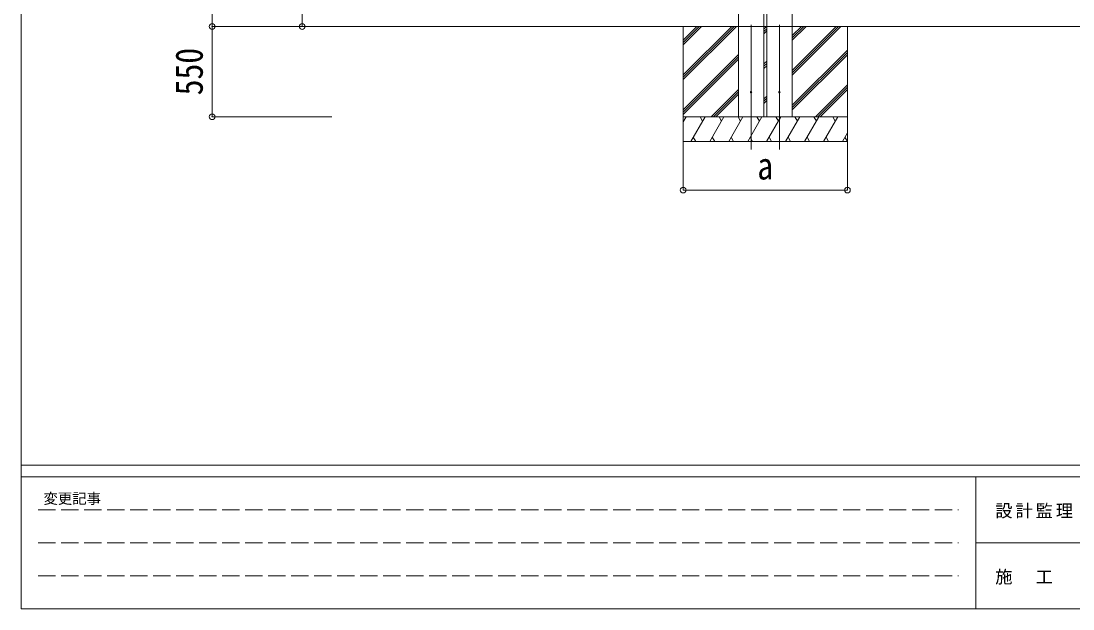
# Model space of a CAD drawing. Units: millimetres at full size; details may follow other scales. Extents: x -9783 to 33612, y -6828 to 11398.
# Drawn here: x -9783 to -3378, y -6828 to -3247 of the extents above; entities that cross this region are included whole.
import ezdxf
from ezdxf.enums import TextEntityAlignment as Align

# ---------------------------------------------------------------- set-up
doc = ezdxf.new("R2010")
doc.units = ezdxf.units.MM
doc.header["$LTSCALE"] = 35
doc.header["$PDMODE"] = 32
doc.header["$PDSIZE"] = 35
doc.linetypes.add('DASHED3', pattern=[4, 3, -1])
for name, color, linetype, lineweight in [('0-0_0', 7, 'Continuous', 9), ('0-1_本体', 4, 'Continuous', 9), ('0-2_部品', 7, 'Continuous', 9), ('0-8_PARTS2', 6, 'Continuous', 9), ('0-A_寸法', 6, 'Continuous', 9), ('F-0_240', 7, 'Continuous', 9)]:
    doc.layers.add(name, color=color, linetype=linetype, lineweight=lineweight)
doc.styles.add('ＭＳ ゴシック', font='')
doc.styles.get('ＭＳ ゴシック').set_extended_font_data('MS Gothic')

msp = doc.modelspace()

# ---------------------------------------------------------------- linework, layer by layer
at = {"layer": '0-0_0'}
for p, q in [((-8255.19, -3280.02), (-2248.52, -3280.02)), ((-5751.22, -3280.02), (-5751.22, -3980.01)), ((-5751.22, -3575.34), (-5455.89, -3280.02)), ((-5751.22, -3589.48), (-5441.75, -3280.02)), ((-5751.22, -3603.63), (-5427.6, -3280.02)), ((-5751.22, -3363.21), (-5668.02, -3280.02)), ((-5751.22, -3377.35), (-5653.88, -3280.02)), ((-5751.22, -3391.49), (-5639.74, -3280.02)), ((-5259.96, -3280.02), (-5242.94, -3280.02)), ((-5259.49, -3295.75), (-5243.75, -3280.02)), ((-5259.49, -3309.9), (-5242.94, -3293.35)), ((-5259.49, -3324.04), (-5242.94, -3307.49)), ((-5087.44, -3576.25), (-4791.2, -3280.02)), ((-5087.44, -3547.97), (-4819.49, -3280.02)), ((-5087.44, -3562.11), (-4805.34, -3280.02)), ((-5087.44, -3364.12), (-5003.33, -3280.02)), ((-5087.44, -3349.98), (-5017.48, -3280.02)), ((-5087.44, -3335.84), (-5031.62, -3280.02)), ((-4751.22, -3280.02), (-4751.22, -3980.01)), ((-5751.22, -3787.47), (-5414.99, -3451.25)), ((-5087.44, -3760.1), (-4751.22, -3423.88)), ((-5087.44, -3774.24), (-4751.22, -3438.02)), ((-5087.44, -3788.39), (-4751.22, -3452.16)), ((-5751.22, -3801.62), (-5414.99, -3465.39)), ((-5751.22, -3815.76), (-5414.99, -3479.54)), ((-5259.49, -3507.88), (-5242.94, -3491.34)), ((-5259.49, -3522.03), (-5242.94, -3505.48)), ((-5259.49, -3536.17), (-5242.94, -3519.62)), ((-4945.23, -3830.02), (-4751.22, -3636.01)), ((-4931.08, -3830.02), (-4751.22, -3650.15)), ((-5581.62, -3830.02), (-5414.99, -3663.38)), ((-5567.48, -3830.02), (-5414.99, -3677.52)), ((-5553.34, -3830.02), (-5414.99, -3691.67)), ((-5259.49, -3720.02), (-5242.94, -3703.47)), ((-4916.94, -3830.02), (-4751.22, -3664.29)), ((-5259.49, -3734.16), (-5242.94, -3717.61)), ((-5259.49, -3748.3), (-5242.94, -3731.75)), ((-5751.22, -3860.26), (-5733.76, -3830.01)), ((-4751.22, -3830.02), (-5751.22, -3830.02)), ((-5704.89, -3980.01), (-5618.29, -3830.01)), ((-5633.29, -3856), (-5648.29, -3830.02)), ((-5589.42, -3980.01), (-5502.82, -3830.01)), ((-5517.82, -3856), (-5532.82, -3830.02)), ((-5473.95, -3980.01), (-5387.35, -3830.01)), ((-5402.35, -3856), (-5417.35, -3830.02)), ((-5358.48, -3980.01), (-5271.88, -3830.02)), ((-5286.88, -3856), (-5301.88, -3830.01)), ((-5243.01, -3980.01), (-5156.41, -3830.02)), ((-5171.41, -3856), (-5186.41, -3830.01)), ((-5127.54, -3980.01), (-5040.94, -3830.02)), ((-5055.94, -3856), (-5070.94, -3830.01)), ((-5012.07, -3980.01), (-4925.47, -3830.02)), ((-4955.47, -3830.02), (-4940.47, -3856)), ((-4896.6, -3980.01), (-4810, -3830.02)), ((-4825, -3856), (-4840, -3830.01)), ((-5748.76, -3856), (-5751.22, -3851.74)), ((-5689.89, -3954.04), (-5674.89, -3980.01)), ((-5574.42, -3954.04), (-5559.42, -3980.01)), ((-5458.95, -3954.04), (-5443.95, -3980.01)), ((-5343.48, -3954.03), (-5328.48, -3980.01)), ((-5228.01, -3954.03), (-5213.01, -3980.01)), ((-5112.54, -3954.04), (-5097.54, -3980.01)), ((-4997.07, -3954.04), (-4982.07, -3980.01)), ((-4881.6, -3954.04), (-4866.6, -3980.01)), ((-4781.13, -3980.01), (-4751.22, -3928.2)), ((-4766.13, -3954.04), (-4751.22, -3980.01)), ((-5751.22, -3980.01), (-4751.22, -3980.01))]:
    msp.add_line(p, q, dxfattribs=at)
at = {"layer": '0-1_本体'}
for p, q in [((-5415.46, -950.02), (-5415.46, -3830.02)), ((-5087.44, -950.02), (-5087.44, -3830.02)), ((-5259.96, -1125.13), (-5259.96, -3830.02)), ((-5242.94, -1125.13), (-5242.94, -3830.02))]:
    msp.add_line(p, q, dxfattribs=at)
at = {"layer": '0-2_部品'}
for centre in [(-5337.71, -3680.02), (-5165.19, -3680.02)]:
    msp.add_circle(centre, 4.5, dxfattribs=at)
at = {"layer": '0-8_PARTS2', "color": 2}
for p, q in [((-5337.71, -3270.81), (-5337.71, -4030.01)), ((-5165.19, -3270.81), (-5165.19, -4030.01))]:
    msp.add_line(p, q, dxfattribs=at)
at = {"layer": '0-A_寸法'}
for p, q in [((-8619.43, -3280.02), (-8619.43, -973.62)), ((-8071.46, -3280.02), (-8071.46, -1080.02)), ((-8619.43, -3280.02), (-7891.32, -3280.02)), ((-8619.43, -3830.02), (-8619.43, -3280.02)), ((-8619.43, -3830.02), (-7891.32, -3830.02)), ((-5751.22, -4276.4), (-5751.22, -3980.01)), ((-5751.22, -4036.43), (-5751.22, -3980.01)), ((-4751.22, -4276.4), (-4751.22, -3980.01)), ((-5751.22, -4276.4), (-4751.22, -4276.4))]:
    msp.add_line(p, q, dxfattribs=at)
for p in [(-8619.43, -3280.02), (-8071.46, -3280.02), (-8619.43, -3830.02), (-5751.22, -4276.4), (-4751.22, -4276.4)]:
    msp.add_point(p, dxfattribs=at)
at = {"layer": 'F-0_240', "color": 5}
for p, q in [((-9783.03, 6751.9), (-9783.03, -6828.1)), ((-9783.03, -5953.1), (9396.97, -5953.1)), ((-9783.03, -6023.1), (6285.75, -6023.1)), ((-3969.25, -6023.1), (-3969.25, -6828.1)), ((-3969.25, -6425.6), (3205.75, -6425.6)), ((-9783.03, -6828.1), (9396.97, -6828.1))]:
    msp.add_line(p, q, dxfattribs=at)
at = {"layer": 'F-0_240', "color": 4, "linetype": 'DASHED3'}
for p, q in [((-9678.03, -6224.35), (-4074.25, -6224.35)), ((-9678.03, -6425.6), (-4074.25, -6425.6)), ((-9678.03, -6626.85), (-4074.25, -6626.85))]:
    msp.add_line(p, q, dxfattribs=at)

# ---------------------------------------------------------------- texts
at = {"layer": '0-A_寸法', "color": 7, "style": 'ＭＳ ゴシック', "width": 0.85}
msp.add_text('550', height=166.8, rotation=90, dxfattribs=at).set_placement((-8626.43, -3699.39), align=Align.BOTTOM_LEFT)
msp.add_text('a', height=166.8, dxfattribs=at).set_placement((-5299.98, -4262.03), align=Align.BOTTOM_LEFT)
at = {"layer": 'F-0_240', "style": 'ＭＳ ゴシック'}
msp.add_text('変更記事', height=64.15, dxfattribs=at).set_placement((-9646.27, -6206.85), align=Align.BOTTOM_LEFT)
at = {"layer": 'F-0_240', "char_height": 76.98, "attachment_point": 7, "style": 'ＭＳ ゴシック'}
for s, insert in [('\\T1.17;設計監理', (-3851.04, -6276.85)), ('\\T1.17;施\u3000工', (-3851.04, -6679.35))]:
    msp.add_mtext(s, dxfattribs=dict(at, insert=insert))

doc.saveas('drawing.dxf')
